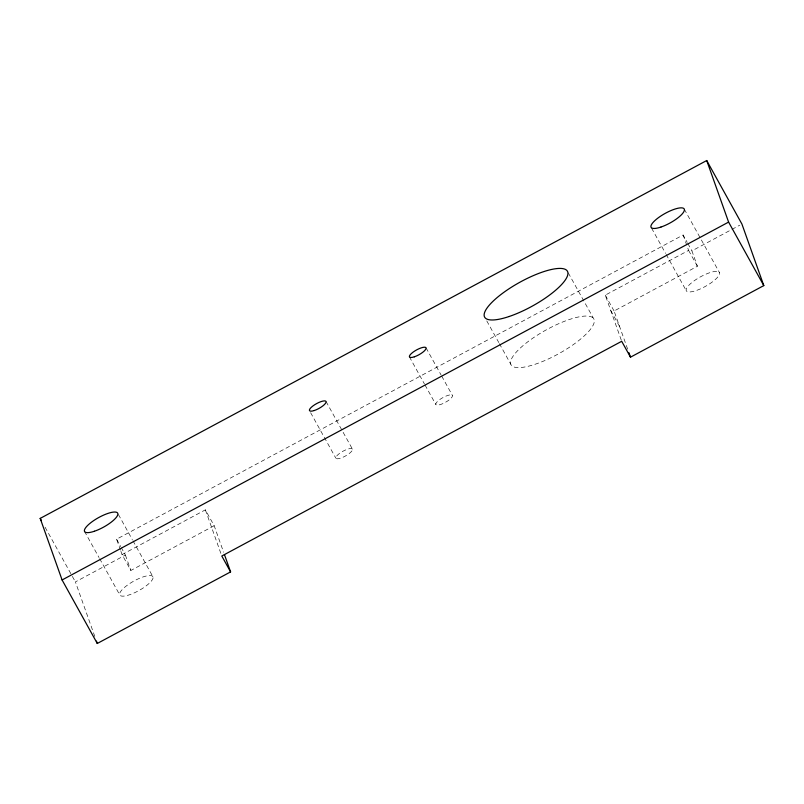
<?xml version="1.0" encoding="UTF-8"?>
<svg xmlns="http://www.w3.org/2000/svg" width="804" height="804" viewBox="0 0 804 804"><rect width="100%" height="100%" fill="white"/><g stroke="black" fill="none" stroke-linecap="round" stroke-linejoin="round"><path stroke-width="0.6" stroke-dasharray="4.02 3.01" d="M120.499 550.187L116.59 539.193L683.129 234.999L687.229 242.416M214.176 525.726L130.861 570.458L122.057 554.579L205.372 509.847L214.176 525.726L223.612 552.268M621.291 340.152L605.281 295.128L688.596 250.396L687.028 245.994M94.812 636.497L75.405 581.905L125.394 555.072L121.283 547.655M627.663 349.187L614.085 311.007L697.4 266.265L691.922 250.878L739.74 225.21M684.325 209.211L719.53 272.717A18.934 5.377 -29 0 1 696.113 290.576A18.934 5.377 -29 0 1 692.958 281.691A18.934 5.377 -29 0 1 719.53 272.717M687.822 243.471L691.922 250.878M688.596 250.396L697.4 266.265M651.612 228.195L665.571 253.381M666.174 254.476L686.204 290.606M605.281 295.128L614.085 311.007M610.759 310.515L619.552 326.394M568.287 272.918L594.096 319.459A47.325 13.447 -29 0 1 535.554 364.122A47.325 13.447 -29 0 1 527.655 341.901A47.325 13.447 -29 0 1 594.096 319.459M486.772 320.897L498.781 342.544M499.374 343.63L510.781 364.192M426.06 347.881L441.054 374.945M441.657 376.021L452.461 395.508A9.467 2.693 -29 0 1 440.753 404.442A9.467 2.693 -29 0 1 439.175 400A9.467 2.693 -29 0 1 452.461 395.508M409.397 356.825L424.391 383.89M424.994 384.975L435.798 404.452M326.082 401.558L352.484 449.195A9.467 2.693 -29 0 1 340.775 458.119A9.467 2.693 -29 0 1 339.198 453.677A9.467 2.693 -29 0 1 352.484 449.195M310.615 412.673L335.821 458.139M118.399 514.49L132.358 539.675M132.972 540.77L153.001 576.9A18.934 5.377 -29 0 1 129.585 594.759A18.934 5.377 -29 0 1 126.419 585.875A18.934 5.377 -29 0 1 153.001 576.9M116.59 539.193L120.7 546.599M84.47 531.283L99.033 557.564M99.646 558.659L119.675 594.789M45.054 527.163L75.405 581.905M683.129 234.999L686.646 244.898M205.372 509.847L220.969 553.705M125.394 555.072L130.861 570.458M120.891 551.283L122.057 554.579"/><path stroke-width="1.21" d="M40.2 518.399L706.716 160.529L741.911 224.035L763.8 285.601L630.497 357.177L621.693 341.298L221.793 556.016L230.587 571.895L97.284 643.471L62.089 579.965L40.2 518.399L41.416 520.59M62.089 579.965L728.595 222.095L706.716 160.529M728.595 222.095L763.8 285.601M628.879 352.614L630.497 357.177M224.437 554.579L230.587 571.895M96.46 641.14L97.284 643.471M94.38 531.253A18.934 5.377 -29 0 0 117.796 513.394A18.934 5.377 -29 0 0 91.224 522.369A18.934 5.377 -29 0 0 94.38 531.253M660.918 227.07A18.934 5.377 -29 0 0 684.325 209.211A18.934 5.377 -29 0 0 657.752 218.185A18.934 5.377 -29 0 0 660.918 227.07M509.153 316.495A47.325 13.447 -29 0 0 567.694 271.832A47.325 13.447 -29 0 0 501.254 294.274A47.325 13.447 -29 0 0 509.153 316.495M414.351 356.815A9.467 2.693 -29 0 0 426.06 347.881A9.467 2.693 -29 0 0 412.774 352.373A9.467 2.693 -29 0 0 414.351 356.815M314.374 410.492A9.467 2.693 -29 0 0 326.082 401.558A9.467 2.693 -29 0 0 312.796 406.05A9.467 2.693 -29 0 0 314.374 410.492"/></g></svg>
